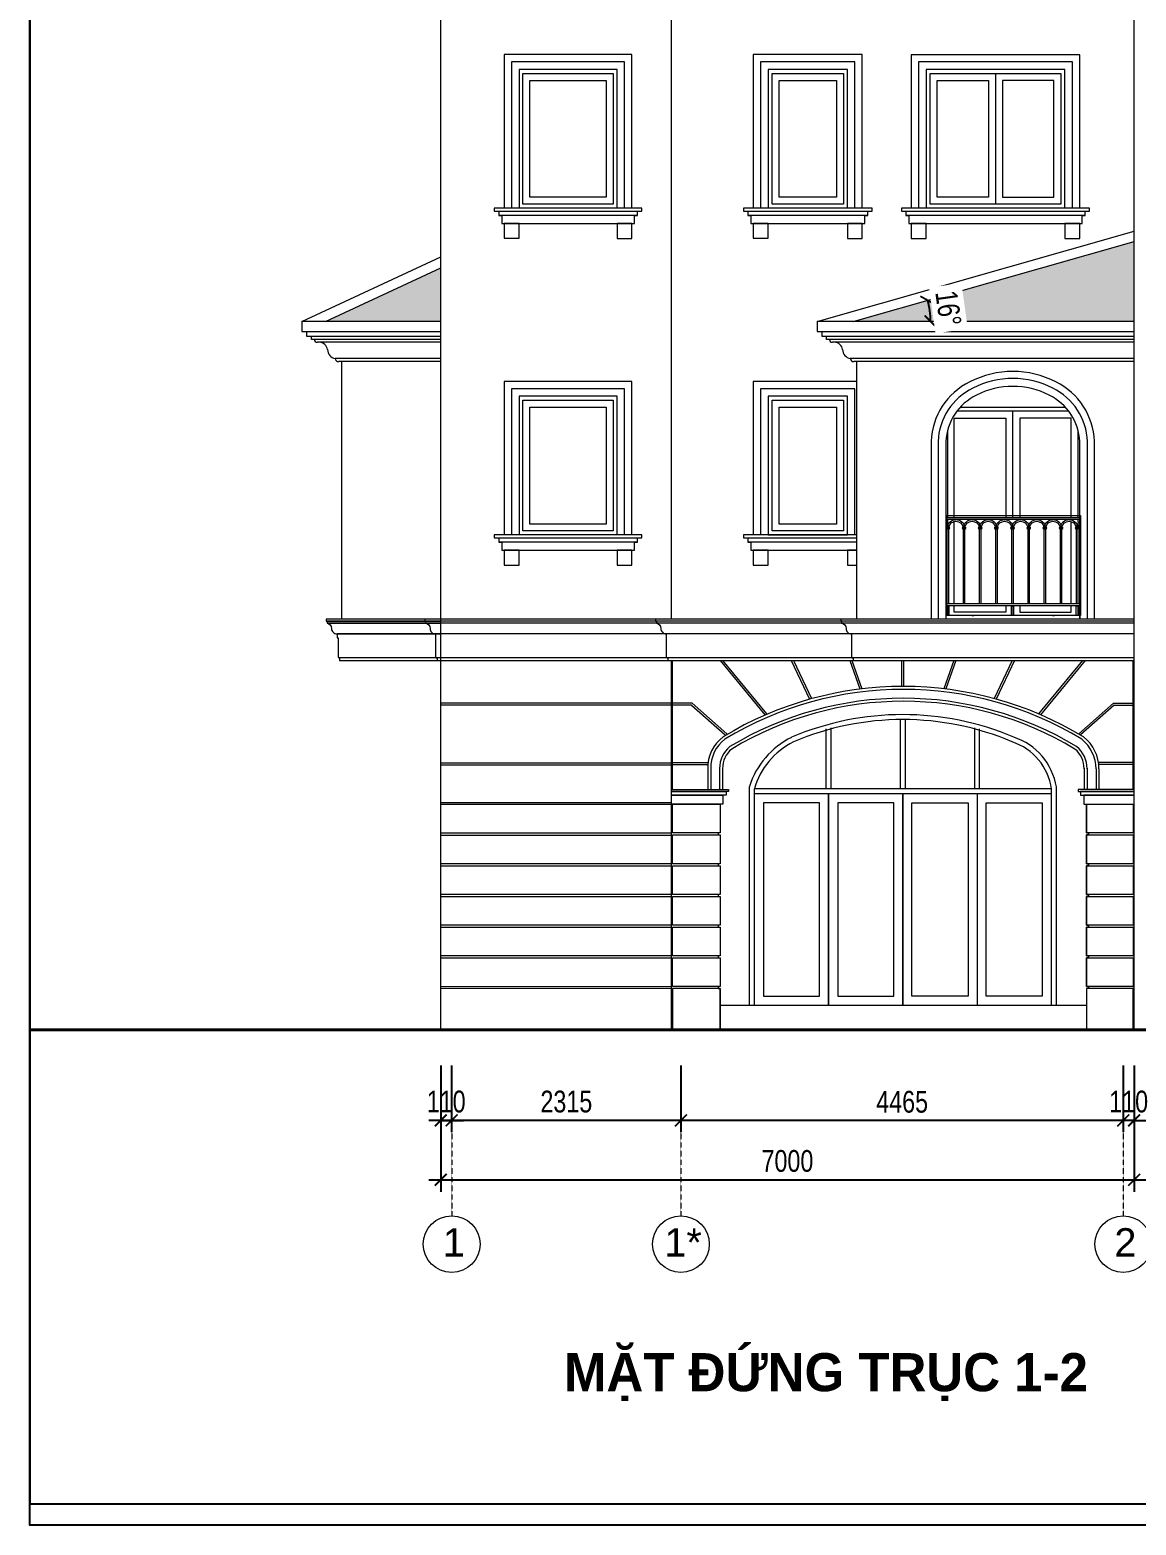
# Model space of a CAD drawing. Header units: millimetres. Extents: x -127141 to 682685, y -1234500 to 49778.
# Drawn here: x 435697 to 446865, y -25000 to -9900 of the extents above; entities that cross this region are included whole.
import ezdxf
from ezdxf.enums import TextEntityAlignment as Align
from ezdxf.xclip import XClip

# ---------------------------------------------------------------- set-up
doc = ezdxf.new("R2010")
doc.units = ezdxf.units.MM
doc.header["$MEASUREMENT"] = 0
doc.linetypes.add('CENTER', pattern=[3, 1.5, -0.5, 0.5, -0.5])
for name, color, linetype, lineweight in [('-CENTER', 143, 'CENTER', 13), ('-DOOR', 137, 'Continuous', 9), ('-HATCH', 8, 'Continuous', 5), ('-KH', 143, 'Continuous', 13), ('-LINE1', 7, 'Continuous', 18), ('-TEXT', 7, 'Continuous', 15), ('-WALL', 4, 'Continuous', 35), ('A-NET THAY', 125, 'Continuous', 18), ('A-TUONG', 7, 'Continuous', 35)]:
    doc.layers.add(name, color=color, linetype=linetype, lineweight=lineweight)
for name, color, linetype in [('1-NETMANH', 8, 'Continuous'), ('12. NET DIM', 252, 'Continuous'), ('13. NET HATCH', 251, 'Continuous')]:
    doc.layers.add(name, color=color, linetype=linetype)
doc.layers.add('LUOI GIONG', color=160, linetype='Continuous', plot=False)
doc.styles.add('1', font='arial.ttf')
doc.styles.add('AVANH', font='', dxfattribs={"width": 0.8})
doc.styles.add('SVN_AVO', font='')
doc.styles.get('AVANH').set_extended_font_data('.VnAvantH')
doc.styles.get('SVN_AVO').set_extended_font_data('SVN-Avo', bold=True)
doc.dimstyles.new('C_100A3', dxfattribs={"dimscale": 100, "dimtxt": 2.2, "dimasz": 1.2, "dimexe": 1.2, "dimexo": 0, "dimgap": 0.75, "dimtad": 1, "dimdec": 0, "dimzin": 0, "dimdsep": 46, "dimtxsty": 'AVANH', "dimblk": 'ARCHTICK', "dimcen": 0, "dimdle": 1.2, "dimclrd": 256, "dimclre": 256, "dimclrt": 7, "dimadec": 0, "dimazin": 0, "dimtfac": 0.0001, "dimtdec": 0, "dimtix": 1, "dimtmove": 2, "dimatfit": 3, "dimfxl": 1.8, "dimtolj": 1, "dimtzin": 0, "dimarcsym": 0})

# ---------------------------------------------------------------- blocks, each defined once
blk = doc.blocks.new('lancan')
for p, q in [((-1, 989), (6547, 989)), ((-1, 969), (6547, 969)), ((1957, 889), (1949, 884)), ((1949, 884), (1949, 882)), ((1958, 884), (1949, 884)), ((1949, 882), (1957, 877)), ((1958, 882), (1949, 882)), ((1954, 893), (1954, 891)), ((1954, 893), (1958, 893)), ((1954, 891), (1957, 891)), ((1954, 875), (1954, 873)), ((1954, 875), (1957, 875)), ((1954, 873), (1958, 873)), ((1957, 891), (1957, 889)), ((1957, 891), (1958, 891)), ((1957, 889), (1979, 889)), ((1957, 877), (1957, 875)), ((1957, 877), (1979, 877)), ((1957, 875), (1958, 875)), ((1958, 893), (1978, 893)), ((1978, 891), (1958, 891)), ((1958, 882), (1958, 884)), ((1958, 884), (1978, 884)), ((1958, 882), (1978, 882)), ((1978, 875), (1958, 875)), ((1958, 120), (1958, 873)), ((1958, 873), (1978, 873)), ((1978, 893), (1982, 893)), ((1978, 891), (1979, 891)), ((1978, 884), (1978, 882)), ((1978, 884), (1987, 884)), ((1978, 882), (1987, 882)), ((1978, 875), (1979, 875)), ((1978, 873), (1978, 120)), ((1978, 873), (1982, 873)), ((1979, 889), (1979, 891)), ((1979, 891), (1982, 891)), ((1987, 884), (1979, 889)), ((1979, 877), (1987, 882)), ((1979, 875), (1979, 877)), ((1979, 875), (1982, 875)), ((1982, 891), (1982, 893)), ((1982, 873), (1982, 875)), ((1987, 882), (1987, 884)), ((2120, 889), (2112, 884)), ((2112, 884), (2112, 882)), ((2122, 884), (2112, 884)), ((2112, 882), (2120, 877)), ((2122, 882), (2112, 882)), ((2118, 893), (2118, 891)), ((2118, 893), (2122, 893)), ((2118, 891), (2120, 891)), ((2118, 875), (2118, 873)), ((2118, 875), (2120, 875)), ((2118, 873), (2122, 873)), ((2120, 891), (2120, 889)), ((2120, 891), (2122, 891)), ((2120, 889), (2142, 889)), ((2120, 877), (2120, 875)), ((2120, 877), (2142, 877)), ((2120, 875), (2122, 875)), ((2122, 893), (2141, 893)), ((2141, 891), (2122, 891)), ((2122, 882), (2122, 884)), ((2122, 884), (2141, 884)), ((2122, 882), (2141, 882)), ((2141, 875), (2122, 875)), ((2122, 120), (2122, 873)), ((2122, 873), (2141, 873)), ((2141, 893), (2145, 893)), ((2141, 891), (2142, 891)), ((2141, 884), (2141, 882)), ((2141, 884), (2151, 884)), ((2141, 882), (2151, 882)), ((2141, 875), (2142, 875)), ((2141, 873), (2141, 120)), ((2141, 873), (2145, 873)), ((2142, 889), (2142, 891)), ((2142, 891), (2145, 891)), ((2151, 884), (2142, 889)), ((2142, 877), (2151, 882)), ((2142, 875), (2142, 877)), ((2142, 875), (2145, 875)), ((2145, 891), (2145, 893)), ((2145, 873), (2145, 875)), ((2151, 882), (2151, 884)), ((2283, 889), (2275, 884)), ((2275, 884), (2275, 882)), ((2285, 884), (2275, 884)), ((2275, 882), (2283, 877)), ((2285, 882), (2275, 882)), ((2281, 893), (2281, 891)), ((2281, 893), (2285, 893)), ((2281, 891), (2283, 891)), ((2281, 875), (2281, 873)), ((2281, 875), (2283, 875)), ((2281, 873), (2285, 873)), ((2283, 891), (2283, 889)), ((2283, 891), (2285, 891)), ((2283, 889), (2306, 889)), ((2283, 877), (2283, 875)), ((2283, 877), (2306, 877)), ((2283, 875), (2285, 875)), ((2285, 893), (2304, 893)), ((2304, 891), (2285, 891)), ((2285, 882), (2285, 884)), ((2285, 884), (2304, 884)), ((2285, 882), (2304, 882)), ((2304, 875), (2285, 875)), ((2285, 120), (2285, 873)), ((2285, 873), (2304, 873)), ((2304, 893), (2308, 893)), ((2304, 891), (2306, 891)), ((2304, 884), (2304, 882)), ((2304, 884), (2314, 884)), ((2304, 882), (2314, 882)), ((2304, 875), (2306, 875)), ((2304, 873), (2304, 120)), ((2304, 873), (2308, 873)), ((2306, 889), (2306, 891)), ((2306, 891), (2308, 891)), ((2314, 884), (2306, 889)), ((2306, 877), (2314, 882)), ((2306, 875), (2306, 877)), ((2306, 875), (2308, 875)), ((2308, 891), (2308, 893)), ((2308, 873), (2308, 875)), ((2314, 882), (2314, 884)), ((2446, 889), (2438, 884)), ((2438, 884), (2438, 882)), ((2448, 884), (2438, 884)), ((2438, 882), (2446, 877)), ((2448, 882), (2438, 882)), ((2444, 893), (2444, 891)), ((2444, 893), (2448, 893)), ((2444, 891), (2446, 891)), ((2444, 875), (2444, 873)), ((2444, 875), (2446, 875)), ((2444, 873), (2448, 873)), ((2446, 891), (2446, 889)), ((2446, 891), (2448, 891)), ((2446, 889), (2469, 889)), ((2446, 877), (2446, 875)), ((2446, 877), (2469, 877)), ((2446, 875), (2448, 875)), ((2448, 893), (2467, 893)), ((2467, 891), (2448, 891)), ((2448, 882), (2448, 884)), ((2448, 884), (2467, 884)), ((2448, 882), (2467, 882)), ((2467, 875), (2448, 875)), ((2448, 120), (2448, 873)), ((2448, 873), (2467, 873)), ((2467, 893), (2471, 893)), ((2467, 891), (2469, 891)), ((2467, 884), (2467, 882)), ((2467, 884), (2477, 884)), ((2467, 882), (2477, 882)), ((2467, 875), (2469, 875)), ((2467, 873), (2467, 120)), ((2467, 873), (2471, 873)), ((2469, 889), (2469, 891)), ((2469, 891), (2471, 891)), ((2477, 884), (2469, 889)), ((2469, 877), (2477, 882)), ((2469, 875), (2469, 877)), ((2469, 875), (2471, 875)), ((2471, 891), (2471, 893)), ((2471, 873), (2471, 875)), ((2477, 882), (2477, 884)), ((2610, 889), (2601, 884)), ((2601, 884), (2601, 882)), ((2611, 884), (2601, 884)), ((2601, 882), (2610, 877)), ((2611, 882), (2601, 882)), ((2607, 893), (2607, 891)), ((2607, 893), (2611, 893)), ((2607, 891), (2610, 891)), ((2607, 875), (2607, 873)), ((2607, 875), (2610, 875)), ((2607, 873), (2611, 873)), ((2610, 891), (2610, 889)), ((2610, 891), (2611, 891)), ((2610, 889), (2632, 889)), ((2610, 877), (2610, 875)), ((2610, 877), (2632, 877)), ((2610, 875), (2611, 875)), ((2611, 893), (2630, 893)), ((2630, 891), (2611, 891)), ((2611, 882), (2611, 884)), ((2611, 884), (2630, 884)), ((2611, 882), (2630, 882)), ((2630, 875), (2611, 875)), ((2611, 120), (2611, 873)), ((2611, 873), (2630, 873)), ((2630, 893), (2634, 893)), ((2630, 891), (2632, 891)), ((2630, 884), (2630, 882)), ((2630, 884), (2640, 884)), ((2630, 882), (2640, 882)), ((2630, 875), (2632, 875)), ((2630, 873), (2630, 120)), ((2630, 873), (2634, 873)), ((2632, 889), (2632, 891)), ((2632, 891), (2634, 891)), ((2640, 884), (2632, 889)), ((2632, 877), (2640, 882)), ((2632, 875), (2632, 877)), ((2632, 875), (2634, 875)), ((2634, 891), (2634, 893)), ((2634, 873), (2634, 875)), ((2640, 882), (2640, 884)), ((2773, 889), (2765, 884)), ((2765, 884), (2765, 882)), ((2774, 884), (2765, 884)), ((2765, 882), (2773, 877)), ((2774, 882), (2765, 882)), ((2770, 893), (2770, 891)), ((2770, 893), (2774, 893)), ((2770, 891), (2773, 891)), ((2770, 875), (2770, 873)), ((2770, 875), (2773, 875)), ((2770, 873), (2774, 873)), ((2773, 891), (2773, 889)), ((2773, 891), (2774, 891)), ((2773, 889), (2795, 889)), ((2773, 877), (2773, 875)), ((2773, 877), (2795, 877)), ((2773, 875), (2774, 875)), ((2774, 893), (2794, 893)), ((2794, 891), (2774, 891)), ((2774, 882), (2774, 884)), ((2774, 884), (2794, 884)), ((2774, 882), (2794, 882)), ((2794, 875), (2774, 875)), ((2774, 120), (2774, 873)), ((2774, 873), (2794, 873)), ((2794, 893), (2798, 893)), ((2794, 891), (2795, 891)), ((2794, 884), (2794, 882)), ((2794, 884), (2803, 884)), ((2794, 882), (2803, 882)), ((2794, 875), (2795, 875)), ((2794, 873), (2794, 120)), ((2794, 873), (2798, 873)), ((2795, 889), (2795, 891)), ((2795, 891), (2798, 891)), ((2803, 884), (2795, 889)), ((2795, 877), (2803, 882)), ((2795, 875), (2795, 877)), ((2795, 875), (2798, 875)), ((2798, 891), (2798, 893)), ((2798, 873), (2798, 875)), ((2803, 882), (2803, 884)), ((2936, 889), (2928, 884)), ((2928, 884), (2928, 882)), ((2938, 884), (2928, 884)), ((2928, 882), (2936, 877)), ((2938, 882), (2928, 882)), ((2934, 893), (2934, 891)), ((2934, 893), (2938, 893)), ((2934, 891), (2936, 891)), ((2934, 875), (2934, 873)), ((2934, 875), (2936, 875)), ((2934, 873), (2938, 873)), ((2936, 891), (2936, 889)), ((2936, 891), (2938, 891)), ((2936, 889), (2958, 889)), ((2936, 877), (2936, 875)), ((2936, 877), (2958, 877)), ((2936, 875), (2938, 875)), ((2938, 893), (2957, 893)), ((2957, 891), (2938, 891)), ((2938, 882), (2938, 884)), ((2938, 884), (2957, 884)), ((2938, 882), (2957, 882)), ((2957, 875), (2938, 875)), ((2938, 120), (2938, 873)), ((2938, 873), (2957, 873)), ((2957, 893), (2961, 893)), ((2957, 891), (2958, 891)), ((2957, 884), (2957, 882)), ((2957, 884), (2967, 884)), ((2957, 882), (2967, 882)), ((2957, 875), (2958, 875)), ((2957, 873), (2957, 120)), ((2957, 873), (2961, 873)), ((2958, 889), (2958, 891)), ((2958, 891), (2961, 891)), ((2967, 884), (2958, 889)), ((2958, 877), (2967, 882)), ((2958, 875), (2958, 877)), ((2958, 875), (2961, 875)), ((2961, 891), (2961, 893)), ((2961, 873), (2961, 875)), ((2967, 882), (2967, 884)), ((3099, 889), (3091, 884)), ((3091, 884), (3091, 882)), ((3101, 884), (3091, 884)), ((3091, 882), (3099, 877)), ((3101, 882), (3091, 882)), ((3097, 893), (3097, 891)), ((3097, 893), (3101, 893)), ((3097, 891), (3099, 891)), ((3097, 875), (3097, 873)), ((3097, 875), (3099, 875)), ((3097, 873), (3101, 873)), ((3099, 891), (3099, 889)), ((3099, 891), (3101, 891)), ((3099, 889), (3122, 889)), ((3099, 877), (3099, 875)), ((3099, 877), (3122, 877)), ((3099, 875), (3101, 875)), ((3101, 893), (3120, 893)), ((3120, 891), (3101, 891)), ((3101, 882), (3101, 884)), ((3101, 884), (3120, 884)), ((3101, 882), (3120, 882)), ((3120, 875), (3101, 875)), ((3101, 120), (3101, 873)), ((3101, 873), (3120, 873)), ((3120, 893), (3124, 893)), ((3120, 891), (3122, 891)), ((3120, 884), (3120, 882)), ((3120, 884), (3130, 884)), ((3120, 882), (3130, 882)), ((3120, 875), (3122, 875)), ((3120, 873), (3120, 120)), ((3120, 873), (3124, 873)), ((3122, 889), (3122, 891)), ((3122, 891), (3124, 891)), ((3130, 884), (3122, 889)), ((3122, 877), (3130, 882)), ((3122, 875), (3122, 877)), ((3122, 875), (3124, 875)), ((3124, 891), (3124, 893)), ((3124, 873), (3124, 875)), ((3130, 882), (3130, 884)), ((3262, 889), (3254, 884)), ((3254, 884), (3254, 882)), ((3264, 884), (3254, 884)), ((3254, 882), (3262, 877)), ((3264, 882), (3254, 882)), ((3260, 893), (3260, 891)), ((3260, 893), (3264, 893)), ((3260, 891), (3262, 891)), ((3260, 875), (3260, 873)), ((3260, 875), (3262, 875)), ((3260, 873), (3264, 873)), ((3262, 891), (3262, 889)), ((3262, 891), (3264, 891)), ((3262, 889), (3285, 889)), ((3262, 877), (3262, 875)), ((3262, 877), (3285, 877)), ((3262, 875), (3264, 875)), ((3264, 893), (3283, 893)), ((3283, 891), (3264, 891)), ((3264, 882), (3264, 884)), ((3264, 884), (3283, 884)), ((3264, 882), (3283, 882)), ((3283, 875), (3264, 875)), ((3264, 120), (3264, 873)), ((3264, 873), (3283, 873)), ((3283, 893), (3287, 893)), ((3283, 891), (3285, 891)), ((3283, 884), (3283, 882)), ((3283, 884), (3293, 884)), ((3283, 882), (3293, 882)), ((3283, 875), (3285, 875)), ((3283, 873), (3283, 120)), ((3283, 873), (3287, 873)), ((-1, 120), (6547, 120)), ((-1, 100), (6547, 100)), ((-1, 0), (6547, 0))]:
    blk.add_line(p, q)
for points in [[(1978, 100), (1958, 100), (1958, 0), (1978, 0)], [(2630, 100), (2611, 100), (2611, 0), (2630, 0)], [(3283, 100), (3264, 100), (3264, 0), (3283, 0)]]:
    blk.add_lwpolyline(points, close=True)
for centre, radius, start, end in [((1886, 880), 89.2, 8.5304, 171.4696), ((1886, 880), 73.2, 10.4137, 169.5863), ((2050, 880), 89.2, 8.5304, 171.4696), ((2050, 880), 73.2, 10.4137, 169.5863), ((2213, 880), 89.2, 8.5304, 171.4696), ((2213, 880), 73.2, 10.4137, 169.5863), ((2376, 880), 89.2, 8.5304, 171.4696), ((2376, 880), 73.2, 10.4137, 169.5863), ((2539, 880), 89.2, 8.5304, 171.4696), ((2539, 880), 73.2, 10.4137, 169.5863), ((2702, 880), 89.2, 8.5304, 171.4696), ((2702, 880), 73.2, 10.4137, 169.5863), ((2866, 880), 89.2, 8.5304, 171.4696), ((2866, 880), 73.2, 10.4137, 169.5863), ((3029, 880), 89.2, 8.5304, 171.4696), ((3029, 880), 73.2, 10.4137, 169.5863), ((3192, 880), 89.2, 8.5304, 171.4696), ((3192, 880), 73.2, 10.4137, 169.5863), ((3355, 880), 89.2, 8.5304, 171.4696), ((3355, 880), 73.2, 10.4137, 169.5863)]:
    blk.add_arc(centre, radius, start, end)
blk = doc.blocks.new('A$Cf9c836d7')
at = {"layer": '-DOOR'}
for p, q in [((0, 2208), (0, 0)), ((50, 2185), (50, 0)), ((3050, 0), (3050, 2185)), ((3100, 0), (3100, 2204)), ((0, 0), (3100, 0)), ((50, 0), (3050, 0))]:
    blk.add_line(p, q, dxfattribs=at)
for points in [[(1525, 2185), (1525, 2884)], [(1575, 2185), (1575, 2884)], [(775, 2185), (775, 2790)], [(825, 2185), (825, 2800)], [(2275, 2185), (2275, 2800)], [(2325, 2185), (2325, 2790)], [(3050, 2185), (50, 2185)], [(3050, 2135), (50, 2135)], [(800, 2135), (800, 0)], [(1550, 2135), (1550, 0)], [(2300, 2135), (2300, 0)]]:
    blk.add_lwpolyline(points, dxfattribs=at)
for points in [[(800, 2135), (50, 2135), (50, 0), (800, 0)], [(1550, 2135), (800, 2135), (800, 0), (1550, 0)], [(708, 2043), (142, 2043), (142, 92), (708, 92)], [(1458, 2043), (892, 2043), (892, 92), (1458, 92)], [(1642, 2043), (2208, 2043), (2208, 92), (1642, 92)], [(2392, 2043), (2958, 2043), (2958, 92), (2392, 92)]]:
    blk.add_lwpolyline(points, close=True, dxfattribs=at)
for centre, radius, start, end in [((1550, 61), 2874, 67.046, 113.0163), ((1550, 61), 2824, 66.9773, 113.0227), ((804, 1951), 844, 116.6048, 162.2648), ((787, 1973), 766, 116.4207, 163.9972), ((2476, 2108), 579, 7.5481, 72.0341), ((2471, 2102), 637, 9.2422, 71.7872)]:
    blk.add_arc(centre, radius, start, end, dxfattribs=at)
blk = doc.blocks.new('_ArchTick')
at = {"color": 0, "linetype": 'ByBlock', "const_width": 0.15}
blk.add_lwpolyline([(-0.5, -0.5), (0.5, 0.5)], dxfattribs=at)
blk = doc.blocks.new('*D206')
at = {"layer": '12. NET DIM', "lineweight": -2, "transparency": 16777216}
for p, q in [((442270, -20357), (442270, -21033)), ((446735, -20357), (446735, -21033)), ((446855, -20913), (442150, -20913))]:
    blk.add_line(p, q, dxfattribs=at)
at = {"layer": 'Defpoints', "color": 0, "transparency": 16777216}
for p in [(442270, -20357), (446735, -20357), (442270, -20913)]:
    blk.add_point(p, dxfattribs=at)
at = {"layer": '12. NET DIM', "lineweight": -2, "transparency": 16777216, "xscale": 119.9999999999999, "yscale": 119.9999999999999, "zscale": 119.9999999999999, "rotation": 180}
blk.add_blockref('_ArchTick', (442270, -20913), dxfattribs=at)
at = {"layer": '12. NET DIM', "lineweight": -2, "transparency": 16777216, "xscale": 119.9999999999999, "yscale": 119.9999999999999, "zscale": 119.9999999999999}
blk.add_blockref('_ArchTick', (446735, -20913), dxfattribs=at)
at = {"layer": '12. NET DIM', "color": 7, "transparency": 16777216, "insert": (444503, -20726), "char_height": 220, "attachment_point": 5, "style": 'AVANH'}
blk.add_mtext('\\A1;4465', dxfattribs=at)
blk = doc.blocks.new('*D207')
at = {"layer": '12. NET DIM', "lineweight": -2, "transparency": 16777216}
for p, q in [((439955, -20357), (439955, -21033)), ((442270, -20357), (442270, -21033)), ((442390, -20913), (439835, -20913))]:
    blk.add_line(p, q, dxfattribs=at)
at = {"layer": 'Defpoints', "color": 0, "transparency": 16777216}
for p in [(439955, -20357), (442270, -20357), (439955, -20913)]:
    blk.add_point(p, dxfattribs=at)
at = {"layer": '12. NET DIM', "lineweight": -2, "transparency": 16777216, "xscale": 119.9999999999999, "yscale": 119.9999999999999, "zscale": 119.9999999999999, "rotation": 180}
blk.add_blockref('_ArchTick', (439955, -20913), dxfattribs=at)
at = {"layer": '12. NET DIM', "lineweight": -2, "transparency": 16777216, "xscale": 119.9999999999999, "yscale": 119.9999999999999, "zscale": 119.9999999999999}
blk.add_blockref('_ArchTick', (442270, -20913), dxfattribs=at)
at = {"layer": '12. NET DIM', "color": 7, "transparency": 16777216, "insert": (441113, -20724), "char_height": 220, "attachment_point": 5, "style": 'AVANH'}
blk.add_mtext('\\A1;2315', dxfattribs=at)
blk = doc.blocks.new('*D208')
at = {"layer": '12. NET DIM', "lineweight": -2, "transparency": 16777216}
for p, q in [((439845, -20357), (439845, -21633)), ((446845, -20357), (446845, -21633)), ((439725, -21513), (446965, -21513))]:
    blk.add_line(p, q, dxfattribs=at)
at = {"layer": 'Defpoints', "color": 0, "transparency": 16777216}
for p in [(439845, -20357), (446845, -20357), (446845, -21513)]:
    blk.add_point(p, dxfattribs=at)
at = {"layer": '12. NET DIM', "lineweight": -2, "transparency": 16777216, "xscale": 119.9999999999999, "yscale": 119.9999999999999, "zscale": 119.9999999999999, "rotation": 180}
blk.add_blockref('_ArchTick', (439845, -21513), dxfattribs=at)
at = {"layer": '12. NET DIM', "lineweight": -2, "transparency": 16777216, "xscale": 119.9999999999999, "yscale": 119.9999999999999, "zscale": 119.9999999999999}
blk.add_blockref('_ArchTick', (446845, -21513), dxfattribs=at)
at = {"layer": '12. NET DIM', "color": 7, "transparency": 16777216, "insert": (443345, -21324), "char_height": 220, "attachment_point": 5, "style": 'AVANH'}
blk.add_mtext('\\A1;7000', dxfattribs=at)
blk = doc.blocks.new('*D137')
at = {"layer": '-WALL', "lineweight": -2, "transparency": 16777216}
blk.add_arc((444010, -12845), 781, 360, 15.887, dxfattribs=at)
at = {"layer": 'Defpoints', "color": 0, "transparency": 16777216}
for p in [(446845, -12038), (443644, -12845), (444010, -12845), (446845, -12845)]:
    blk.add_point(p, dxfattribs=at)
at = {"layer": '-WALL', "lineweight": -2, "transparency": 16777216, "xscale": 119.9999999999999, "yscale": 119.9999999999999, "zscale": 119.9999999999999}
for p, rotation in [((444761, -12631), 105.8869850957824), ((444791, -12845), 269.9999999999999)]:
    blk.add_blockref('_ArchTick', p, dxfattribs=dict(at, rotation=rotation))
at = {"layer": '-WALL', "color": 7, "transparency": 16777216, "insert": (444969, -12711), "char_height": 220, "attachment_point": 5, "rotation": 277.9435, "style": 'AVANH', "bg_fill": 3, "box_fill_scale": 1.25, "bg_fill_color": 256, "bg_fill_true_color": 13158600, "bg_fill_transparency": 0}
blk.add_mtext('\\A1;16°', dxfattribs=at)
at = {"layer": 'Defpoints', "color": 0, "transparency": 16777216}
blk.add_point((444788, -12773), dxfattribs=at)
blk = doc.blocks.new('BB')
at = {"layer": 'A-NET THAY', "color": 2, "true_color": 0xf1eb1f}
blk.add_lwpolyline([(0, 33264), (47040, 33264), (47040, 0), (0, 0)], close=True, dxfattribs=at)
blk = doc.blocks.new('*D451')
at = {"layer": '12. NET DIM', "lineweight": -2, "transparency": 16777216}
for p, q in [((439845, -20357), (439845, -21033)), ((439955, -20357), (439955, -21033)), ((439845, -20913), (439725, -20913)), ((439845, -20913), (439955, -20913)), ((439955, -20913), (440075, -20913))]:
    blk.add_line(p, q, dxfattribs=at)
at = {"layer": 'Defpoints', "color": 0, "transparency": 16777216}
for p in [(439845, -20357), (439955, -20357), (439955, -20913)]:
    blk.add_point(p, dxfattribs=at)
at = {"layer": '12. NET DIM', "lineweight": -2, "transparency": 16777216, "xscale": 119.9999999999999, "yscale": 119.9999999999999, "zscale": 119.9999999999999}
blk.add_blockref('_ArchTick', (439845, -20913), dxfattribs=at)
at = {"layer": '12. NET DIM', "lineweight": -2, "transparency": 16777216, "xscale": 119.9999999999999, "yscale": 119.9999999999999, "zscale": 119.9999999999999, "rotation": 180}
blk.add_blockref('_ArchTick', (439955, -20913), dxfattribs=at)
at = {"layer": '12. NET DIM', "color": 7, "transparency": 16777216, "insert": (439900, -20724), "char_height": 220, "attachment_point": 5, "style": 'AVANH'}
blk.add_mtext('\\A1;110', dxfattribs=at)
blk = doc.blocks.new('*D454')
at = {"layer": '12. NET DIM', "lineweight": -2, "transparency": 16777216}
for p, q in [((446735, -20357), (446735, -21033)), ((446845, -20357), (446845, -21033)), ((446735, -20913), (446615, -20913)), ((446845, -20913), (446735, -20913)), ((446845, -20913), (446965, -20913))]:
    blk.add_line(p, q, dxfattribs=at)
at = {"layer": 'Defpoints', "color": 0, "transparency": 16777216}
for p in [(446735, -20357), (446845, -20357), (446735, -20913)]:
    blk.add_point(p, dxfattribs=at)
at = {"layer": '12. NET DIM', "lineweight": -2, "transparency": 16777216, "xscale": 119.9999999999999, "yscale": 119.9999999999999, "zscale": 119.9999999999999}
blk.add_blockref('_ArchTick', (446735, -20913), dxfattribs=at)
at = {"layer": '12. NET DIM', "lineweight": -2, "transparency": 16777216, "xscale": 119.9999999999999, "yscale": 119.9999999999999, "zscale": 119.9999999999999, "rotation": 180}
blk.add_blockref('_ArchTick', (446845, -20913), dxfattribs=at)
at = {"layer": '12. NET DIM', "color": 7, "transparency": 16777216, "insert": (446790, -20724), "char_height": 220, "attachment_point": 5, "style": 'AVANH'}
blk.add_mtext('\\A1;110', dxfattribs=at)

msp = doc.modelspace()

# ---------------------------------------------------------------- hatches: boundary and pattern name
at = {"layer": '13. NET HATCH'}
h = msp.add_hatch(dxfattribs=at)
h.set_pattern_fill('MAIGO-12', color=256, scale=300)
h.set_pattern_definition([(0, (157173.14, 282494.6), (75, 150), [120, -30, 120, -30]), (90, (157158.14, 282509.605), (-75, 150), [135, -165]), (45, (157143.14, 282494.605), (75, 150), [21.213203, -403.050865]), (135, (157173.14, 282494.605), (-75, 150), [21.213203, -403.050865])])
h.paths.add_polyline_path([(438680.9, -12845), (439845.3, -12845), (439845.3, -12302)])
h.paths.add_polyline_path([(444009.6, -12845), (446845.3, -12845), (446845.3, -12037.9)])

# ---------------------------------------------------------------- linework, layer by layer
at = {"layer": '-CENTER', "ltscale": 0.1}
for p, q in [((439955.3, -20798.4), (439955.3, -21876.5)), ((442270, -20798.4), (442270, -21876.5)), ((446735.3, -20798.4), (446735.3, -21876.5))]:
    msp.add_line(p, q, dxfattribs=at)
at = {"layer": '-DOOR', "lineweight": 9}
for p, q in [((441585.3, -10340), (441585.3, -11659.9)), ((443910.3, -10340), (443910.3, -11659.9)), ((445445.3, -10340.1), (445445.3, -11660)), ((441585.3, -13640), (441585.3, -14960)), ((443910.3, -13640), (443910.3, -14960)), ((445090.7, -13710.2), (446150.1, -13710.2)), ((445029.9, -14826.3), (445029.9, -13820.2)), ((445029.9, -13820.2), (445549.4, -13820.2)), ((445619.9, -13750.2), (445057.2, -13750.2)), ((445549.4, -13820.2), (445549.4, -14826.3)), ((446183.5, -13750.2), (445619.9, -13750.2)), ((445619.9, -14826.3), (445619.9, -13750.2)), ((446209.9, -13820.2), (445690.4, -13820.2)), ((445690.4, -13820.2), (445690.4, -14826.3)), ((446209.9, -14826.3), (446209.9, -13820.2)), ((444959.9, -13951.3), (444959.9, -14826.3)), ((446279.9, -14826.3), (446279.9, -13948.5)), ((444959.9, -14846.3), (444959.9, -14888.1)), ((445029.9, -15695.2), (445029.9, -14862.2)), ((446209.9, -14853.3), (446209.9, -14846.3)), ((446209.9, -15695.2), (446209.9, -14871.1)), ((446279.9, -14872.5), (446279.9, -14846.3)), ((446279.9, -15695.2), (446279.9, -14898.5)), ((444959.9, -15715.2), (444959.9, -15815.2)), ((445029.9, -15780.2), (445029.9, -15715.2)), ((445549.4, -15780.2), (445029.9, -15780.2)), ((445549.4, -15715.2), (445549.4, -15780.2)), ((445619.4, -15715.2), (445619.4, -15815.2)), ((445620.4, -15715.2), (445620.4, -15815.2)), ((445690.4, -15715.2), (445690.4, -15780.2)), ((445690.4, -15780.2), (446209.9, -15780.2)), ((446209.9, -15780.2), (446209.9, -15715.2)), ((446279.9, -15815.2), (446279.9, -15715.2))]:
    msp.add_line(p, q, dxfattribs=at)
for points in [[(440675.3, -11659.9), (440675.3, -10340), (441585.3, -10340), (441585.3, -11659.9), (440675.3, -11659.9)], [(440745.3, -11589.9), (440745.3, -10410), (441515.3, -10410), (441515.3, -11589.9), (440745.3, -11589.9)], [(443190.3, -11659.9), (443190.3, -10340), (443910.3, -10340), (443910.3, -11659.9), (443190.3, -11659.9)], [(443260.3, -11589.9), (443260.3, -10410), (443840.3, -10410), (443840.3, -11589.9), (443260.3, -11589.9)], [(444785.3, -11660), (444785.3, -10340.1), (446105.3, -10340.1), (446105.3, -11660), (444785.3, -11660)], [(444855.3, -11590), (444855.3, -10410.1), (445375.3, -10410.1), (445375.3, -11590), (444855.3, -11590)], [(446035.3, -11590), (446035.3, -10410.1), (445515.3, -10410.1), (445515.3, -11590), (446035.3, -11590)], [(440675.3, -14960), (440675.3, -13640), (441585.3, -13640), (441585.3, -14960), (440675.3, -14960)], [(440745.3, -14890), (440745.3, -13710), (441515.3, -13710), (441515.3, -14890), (440745.3, -14890)], [(443190.3, -14960), (443190.3, -13640), (443910.3, -13640), (443910.3, -14960), (443190.3, -14960)], [(443260.3, -14890), (443260.3, -13710), (443840.3, -13710), (443840.3, -14890), (443260.3, -14890)]]:
    msp.add_lwpolyline(points, dxfattribs=at)
at = {"layer": '-HATCH'}
for p, q in [((440385.3, -11729.9), (441875.3, -11729.9)), ((440430.3, -11729.9), (441830.3, -11729.9)), ((441830.3, -11774.9), (440430.3, -11774.9)), ((441800.3, -11774.9), (440460.3, -11774.9)), ((442900.3, -11729.9), (444200.3, -11729.9)), ((442945.3, -11729.9), (444155.3, -11729.9)), ((444155.3, -11774.9), (442945.3, -11774.9)), ((444125.3, -11774.9), (442975.3, -11774.9)), ((444495.3, -11730), (446395.3, -11730)), ((444540.3, -11730), (446350.3, -11730)), ((446350.3, -11775), (444540.3, -11775)), ((446320.3, -11775), (444570.3, -11775)), ((440385.3, -15030), (441875.3, -15030)), ((440430.3, -15030), (441830.3, -15030)), ((441830.3, -15075), (440430.3, -15075)), ((441800.3, -15075), (440460.3, -15075)), ((442900.3, -15030), (444045.3, -15030)), ((442945.3, -15030), (444045.3, -15030)), ((444045.3, -15075), (442945.3, -15075)), ((444045.3, -15075), (442975.3, -15075)), ((438697.8, -15870), (439845.3, -15870)), ((446845.3, -15870.2), (438697.8, -15870.2)), ((438698.7, -15890), (439845.3, -15890)), ((446845.3, -15890.2), (438699.2, -15890.2)), ((438797.8, -16000), (439845.3, -16000)), ((446845.3, -16000.2), (438797.8, -16000.2)), ((446845.3, -16240.2), (438818.8, -16240.2)), ((446845.3, -16240.2), (442183, -16240.2)), ((443118.8, -16816.3), (442667.7, -16270)), ((443137.7, -16808.3), (442692.7, -16270)), ((443383.5, -16270), (443567.7, -16658)), ((443405.2, -16270), (443587.1, -16652.7)), ((443974.4, -16270), (444077.2, -16555.8)), ((443995.4, -16270), (444097.7, -16554.5)), ((445025.2, -16270), (444922.8, -16554.5)), ((445046.2, -16270), (444943.4, -16555.8)), ((445615.4, -16270), (445433.5, -16652.7)), ((445637.1, -16270), (445452.9, -16658)), ((445882.9, -16808.3), (446327.8, -16270)), ((445901.8, -16816.3), (446352.9, -16270)), ((442175.3, -16700.8), (439845.3, -16700.8)), ((442175.3, -16720.8), (439845.3, -16720.8)), ((442384, -16700), (442185.5, -16700)), ((442376.4, -16720), (442185.5, -16720)), ((442376.4, -16720), (442716.6, -17019)), ((442384, -16700), (442733.9, -17007.6)), ((446636.6, -16700), (446286.7, -17007.6)), ((446644.2, -16720), (446304, -17019)), ((446636.6, -16700), (446835.1, -16700)), ((446644.2, -16720), (446835.1, -16720)), ((439845.3, -17300.8), (442175.3, -17300.8)), ((439845.3, -17320.8), (442175.3, -17320.8)), ((442185.5, -17300), (442536.4, -17300)), ((442185.5, -17320), (442533.6, -17320)), ((442195.5, -17300), (442546.4, -17300)), ((442195.5, -17320), (442543.6, -17320)), ((442570.3, -17364.1), (442570.3, -17570)), ((442660.3, -17349.1), (442660.3, -17570)), ((442690.3, -17349.4), (442690.3, -17570)), ((446340.3, -17356.3), (446340.3, -17570)), ((446370.3, -17356.1), (446370.3, -17570)), ((446460.3, -17364.1), (446460.3, -17570)), ((446835.1, -17300), (446484.2, -17300)), ((446835.1, -17320), (446487, -17320)), ((442645.3, -18010.3), (442645.3, -18030.3)), ((446385.3, -18010.3), (446385.3, -18030.3)), ((442645.3, -18320.7), (442645.3, -18340.7)), ((446385.3, -18320.7), (446385.3, -18340.7)), ((442645.3, -18631), (442645.3, -18651)), ((446385.3, -18631), (446385.3, -18651)), ((442645.3, -18941.3), (442645.3, -18961.3)), ((446385.3, -18941.3), (446385.3, -18961.3)), ((442645.3, -19251.7), (442645.3, -19271.7)), ((446385.3, -19251.7), (446385.3, -19271.7)), ((442175.3, -19562.6), (439845.3, -19562.5)), ((442175.3, -19582.6), (439845.3, -19582.5)), ((442645.3, -19562), (442645.3, -19582)), ((446385.3, -19562), (446385.3, -19582))]:
    msp.add_line(p, q, dxfattribs=at)
for points in [[(441701.6, -11699.9), (441701.6, -10223.7), (440559, -10223.7), (440559, -11699.9)], [(444026.6, -11699.9), (444026.6, -10223.7), (443074, -10223.7), (443074, -11699.9)], [(446221.6, -11700), (446221.6, -10223.9), (444669, -10223.9), (444669, -11700)], [(438680.9, -12845), (439845.3, -12302)], [(441701.6, -15000), (441701.6, -13523.7), (440559, -13523.7), (440559, -15000)], [(444026.6, -15000), (444026.6, -13523.7), (443074, -13523.7), (443074, -15000)], [(444500.3, -16530.1), (444500.3, -16270.2)], [(444520.3, -16530.1), (444520.3, -16270.2)], [(446835.3, -17570), (446835.3, -16270.2)], [(439845.3, -17700.8), (442175.3, -17700.8)], [(439845.3, -17720.8), (442175.3, -17720.8)], [(442175.3, -18011.1), (439845.3, -18011.1)], [(439845.3, -18031.1), (442175.3, -18031.1)], [(442175.3, -18321.5), (439845.3, -18321.5)], [(439845.3, -18341.5), (442175.3, -18341.5)], [(442175.3, -18631.8), (439845.3, -18631.8)], [(439845.3, -18651.8), (442175.3, -18651.8)], [(442175.3, -18942.1), (439845.3, -18942.1)], [(439845.3, -18962.1), (442175.3, -18962.1)], [(442175.3, -19252.5), (439845.3, -19252.5)], [(439845.3, -19272.5), (442175.3, -19272.5)]]:
    msp.add_lwpolyline(points, dxfattribs=at)
msp.add_lwpolyline([(446375.4, -15850), (446375.4, -14056.5, 0.2731098), (446023.2, -13517.5, 0.2426797), (445217.7, -13517.5, 0.274788), (444865.4, -14056.4), (444865.4, -15850)], format="xyb", dxfattribs=at)
for points in [[(442665.3, -18010.3), (442185.3, -18010.3), (442185.3, -17720), (442665.3, -17720)], [(446835.3, -18010.3), (446365.3, -18010.3), (446365.3, -17720), (446835.3, -17720)], [(442665.3, -18320.7), (442185.3, -18320.7), (442185.3, -18030.3), (442665.3, -18030.3)], [(446835.3, -18320.7), (446365.3, -18320.7), (446365.3, -18030.3), (446835.3, -18030.3)], [(442665.3, -18631), (442185.3, -18631), (442185.3, -18340.7), (442665.3, -18340.7)], [(446835.3, -18631), (446365.3, -18631), (446365.3, -18340.7), (446835.3, -18340.7)], [(442665.3, -18941.3), (442185.3, -18941.3), (442185.3, -18651), (442665.3, -18651)], [(446835.3, -18941.3), (446365.3, -18941.3), (446365.3, -18651), (446835.3, -18651)], [(442665.3, -19251.7), (442185.3, -19251.7), (442185.3, -18961.3), (442665.3, -18961.3)], [(446835.3, -19251.7), (446365.3, -19251.7), (446365.3, -18961.3), (446835.3, -18961.3)], [(442665.3, -19562), (442185.3, -19562), (442185.3, -19271.7), (442665.3, -19271.7)], [(446835.3, -19562), (446365.3, -19562), (446365.3, -19271.7), (446835.3, -19271.7)], [(442665.3, -19582), (442185.3, -19582), (442185.3, -20000), (442665.3, -20000)], [(446835.3, -19582), (446365.3, -19582), (446365.3, -20000), (446835.3, -20000)]]:
    msp.add_lwpolyline(points, close=True, dxfattribs=at)
for centre, radius, start, end in [((444514.7, -20033.5), 3473.4, 58.75651, 121.23141), ((444514.7, -20033.5), 3383.4, 58.85208, 121.14104), ((444514.7, -20033.5), 3353.4, 58.88817, 121.10684), ((442938.6, -17355.3), 368.4, 127.6125, 181.06941), ((442938.6, -17355.3), 278.4, 128.57978, 181.06941), ((442938.6, -17355.3), 248.4, 129.01783, 181.06941), ((446085.6, -17359.1), 254.7, 359.49055, 50.546), ((446085.6, -17359.1), 284.7, 359.49055, 50.99745), ((446085.6, -17359.1), 374.7, 359.49055, 52.00042)]:
    msp.add_arc(centre, radius, start, end, dxfattribs=at)
at = {"layer": '-KH'}
for centre in [(439955.3, -22162.8), (442270, -22162.8), (446735.3, -22162.8)]:
    msp.add_circle(centre, 286.3, dxfattribs=at)
at = {"layer": '-LINE1'}
for p, q in [((446845.3, -20000), (446845.3, -5300)), ((439845.3, -20000), (439845.3, -9350)), ((442175.3, -15850), (442175.3, -9350)), ((442175.3, -20000), (442175.3, -16270))]:
    msp.add_line(p, q, dxfattribs=at)
at = {"layer": '-LINE1', "lineweight": 20}
for p, q in [((443644.3, -12845), (446845.3, -11934)), ((444009.6, -12845), (446845.3, -12037.9)), ((438444.2, -12845), (438444.2, -12945)), ((438444.2, -12945), (439845.3, -12945)), ((438494.2, -12995), (438494.2, -12945)), ((443644.3, -12845), (443644.3, -12945)), ((443644.3, -12945), (446845.3, -12945)), ((443694.3, -12995), (443694.3, -12945)), ((438539.2, -12995), (438494.2, -12995)), ((438539.2, -13025), (438539.2, -12995)), ((438569.2, -13025), (438539.2, -13025)), ((438619.2, -13055), (438599.2, -13055)), ((443739.3, -12995), (443694.3, -12995)), ((443739.3, -13025), (443739.3, -12995)), ((443769.3, -13025), (443739.3, -13025)), ((443819.3, -13055), (443799.3, -13055)), ((439845.3, -13250), (438815.2, -13250)), ((438845.3, -15849.8), (438845.2, -13250)), ((446845.3, -13250), (444015.3, -13250)), ((444045.3, -15850), (444045.3, -13250)), ((446845.3, -15850), (438688.8, -15850)), ((444970.9, -15815.2), (444945.4, -15815.2)), ((445010.9, -15815.2), (444970.9, -15815.2)), ((445205.6, -15815.2), (445010.9, -15815.2)), ((445205.6, -15815.2), (445225.6, -15815.2)), ((445619.4, -15815.2), (445225.6, -15815.2)), ((445620.4, -15815.2), (445619.4, -15815.2)), ((446020.6, -15815.2), (445620.4, -15815.2)), ((446020.6, -15815.2), (446039.6, -15815.2)), ((446228.9, -15815.2), (446039.6, -15815.2)), ((446268.9, -15815.2), (446228.9, -15815.2)), ((446295.4, -15815.2), (446268.9, -15815.2)), ((446295.4, -15815.2), (446295.4, -15850)), ((446845.5, -16270.2), (442175.5, -16270.2)), ((442185, -17570), (442185, -16270)), ((442540.3, -17362.7), (442540.3, -17570)), ((446490.3, -17362.7), (446490.3, -17570)), ((446490.3, -17362.7), (446490.3, -17570))]:
    msp.add_line(p, q, dxfattribs=at)
for points in [[(441775.3, -11699.9), (441775.3, -10150), (440485.3, -10150), (440485.3, -11699.9)], [(444100.3, -11699.9), (444100.3, -10150), (443000.3, -10150), (443000.3, -11699.9)], [(446295.3, -11700), (446295.3, -10150.1), (444595.3, -10150.1), (444595.3, -11700)], [(441625.3, -11699.9), (441625.3, -10300), (440635.3, -10300), (440635.3, -11699.9)], [(443950.3, -11699.9), (443950.3, -10300), (443150.3, -10300), (443150.3, -11699.9)], [(446145.3, -11700), (446145.3, -10300.1), (444745.3, -10300.1), (444745.3, -11700)], [(441875.3, -11699.9), (440385.3, -11699.9), (440385.3, -11729.9), (440430.3, -11729.9), (440430.3, -11774.9), (440460.3, -11774.9), (440460.3, -11854.9), (441800.3, -11854.9), (441800.3, -11774.9), (441830.3, -11774.9), (441830.3, -11729.9), (441875.3, -11729.9), (441875.3, -11699.9)], [(444200.3, -11699.9), (442900.3, -11699.9), (442900.3, -11729.9), (442945.3, -11729.9), (442945.3, -11774.9), (442975.3, -11774.9), (442975.3, -11854.9), (444125.3, -11854.9), (444125.3, -11774.9), (444155.3, -11774.9), (444155.3, -11729.9), (444200.3, -11729.9), (444200.3, -11699.9)], [(446395.3, -11700), (444495.3, -11700), (444495.3, -11730), (444540.3, -11730), (444540.3, -11775), (444570.3, -11775), (444570.3, -11855), (446320.3, -11855), (446320.3, -11775), (446350.3, -11775), (446350.3, -11730), (446395.3, -11730), (446395.3, -11700)], [(438444.2, -12845), (439845.3, -12191.7)], [(439845.3, -12845), (438444.2, -12845)], [(446845.3, -12845), (443644.3, -12845)], [(441775.3, -15000), (441775.3, -13450), (440485.3, -13450), (440485.3, -15000)], [(444045.3, -13450), (443000.3, -13450), (443000.3, -15000)], [(441625.3, -15000), (441625.3, -13600), (440635.3, -13600), (440635.3, -15000)], [(441875.3, -15000), (440385.3, -15000), (440385.3, -15030), (440430.3, -15030), (440430.3, -15075), (440460.3, -15075), (440460.3, -15155), (441800.3, -15155), (441800.3, -15075), (441830.3, -15075), (441830.3, -15030), (441875.3, -15030), (441875.3, -15000)], [(444045.3, -15000), (442900.3, -15000), (442900.3, -15030), (442945.3, -15030), (442945.3, -15075), (442975.3, -15075), (442975.3, -15155), (444045.3, -15155)], [(444045.3, -15155), (443950.3, -15155), (443950.3, -15306), (444045.3, -15306)], [(442693.3, -17630), (442693.3, -17720), (442665.3, -17720), (442665.3, -18010.3), (442645.3, -18010.3), (442645.3, -18030.3), (442665.3, -18030.3), (442665.3, -18320.7), (442645.3, -18320.7), (442645.3, -18340.7), (442665.3, -18340.7), (442665.3, -18631), (442645.3, -18631), (442645.3, -18651), (442665.3, -18651), (442665.3, -18941.3), (442645.3, -18941.3), (442645.3, -18961.3), (442665.3, -18961.3), (442665.3, -19251.7), (442645.3, -19251.7), (442645.3, -19271.7), (442665.3, -19271.7), (442665.3, -19562), (442645.3, -19562), (442645.3, -19582), (442665.3, -19582), (442665.3, -20000)], [(446337.3, -17630), (446337.3, -17720), (446365.3, -17720), (446365.3, -18010.3), (446385.3, -18010.3), (446385.3, -18030.3), (446365.3, -18030.3), (446365.3, -18320.7), (446385.3, -18320.7), (446385.3, -18340.7), (446365.3, -18340.7), (446365.3, -18631), (446385.3, -18631), (446385.3, -18651), (446365.3, -18651), (446365.3, -18941.3), (446385.3, -18941.3), (446385.3, -18961.3), (446365.3, -18961.3), (446365.3, -19251.7), (446385.3, -19251.7), (446385.3, -19271.7), (446365.3, -19271.7), (446365.3, -19562), (446385.3, -19562), (446385.3, -19582), (446365.3, -19582), (446365.3, -20000)], [(442665.3, -19750), (446365.3, -19750)]]:
    msp.add_lwpolyline(points, dxfattribs=at)
for points in [[(440635.3, -11854.9), (440485.3, -11854.9), (440485.3, -12004.9), (440635.3, -12004.9)], [(441775.3, -11854.9), (441625.3, -11854.9), (441625.3, -12005.9), (441775.3, -12005.9)], [(443150.3, -11854.9), (443000.3, -11854.9), (443000.3, -12004.9), (443150.3, -12004.9)], [(444100.3, -11854.9), (443950.3, -11854.9), (443950.3, -12005.9), (444100.3, -12005.9)], [(444745.3, -11855), (444595.3, -11855), (444595.3, -12005), (444745.3, -12005)], [(446295.3, -11855), (446145.3, -11855), (446145.3, -12006), (446295.3, -12006)], [(443950.3, -15000), (443950.3, -13600), (443150.3, -13600), (443150.3, -15000)], [(440635.3, -15155), (440485.3, -15155), (440485.3, -15305), (440635.3, -15305)], [(441775.3, -15155), (441625.3, -15155), (441625.3, -15306), (441775.3, -15306)], [(443150.3, -15155), (443000.3, -15155), (443000.3, -15305), (443150.3, -15305)], [(442750.3, -17590), (442175.3, -17590), (442175.3, -17570), (442750.3, -17570)], [(442727.5, -17630), (442175.3, -17630), (442175.3, -17590), (442727.5, -17590)], [(442693.3, -17720), (442175.3, -17720), (442175.3, -17630), (442693.3, -17630)], [(446280.3, -17590), (446845.3, -17590), (446845.3, -17570), (446280.3, -17570)], [(446303.1, -17630), (446845.3, -17630), (446845.3, -17590), (446303.1, -17590)], [(446337.3, -17720), (446845.3, -17720), (446845.3, -17630), (446337.3, -17630)]]:
    msp.add_lwpolyline(points, close=True, dxfattribs=at)
for points in [[(446445.4, -15850), (446445.4, -14055, 0.2735175), (446054.7, -13455, 0.2422898), (445186.3, -13455, 0.275111), (444795.4, -14055), (444795.4, -15850)], [(446295.4, -15850), (446295.4, -14058.4, 0.2728317), (445988.2, -13588.9, 0.2428857), (445253.6, -13589, 0.2743619), (444945.4, -14058.2), (444945.4, -15850)], [(439845.3, -15849.9), (438688.8, -15849.9), (438688.8, -15869.8), (438697.8, -15869.8), (438697.8, -15889.8, -0.3522811), (438742.8, -15944, 0.4254581), (438797.8, -15999.8), (438797.8, -16039.7), (438809.1, -16039.7), (438809.1, -16232.3, 0.4123353), (438816.9, -16239.9, -0.4067079), (438824.1, -16247.3), (438824.1, -16270), (446845.3, -16270)], [(439683.3, -15850.2), (439683.3, -15870.2), (439692.3, -15870.2), (439692.3, -15890.2, -0.3522811), (439737.3, -15944.3, 0.4254581), (439792.3, -16000.2), (439792.3, -16232.7)], [(442013.3, -15850.2), (442013.3, -15870.2), (442022.3, -15870.2), (442022.3, -15890.2, -0.3522811), (442067.3, -15944.3, 0.4254581), (442122.3, -16000.2), (442122.3, -16232.7)], [(443883.3, -15850.2), (443883.3, -15870.2), (443892.3, -15870.2), (443892.3, -15890.2, -0.3522811), (443937.3, -15944.3, 0.4254581), (443992.3, -16000.2), (443992.3, -16232.7)], [(439792.3, -16232.7, 0.4021606), (439799.9, -16240.2, -0.4173484), (439807.3, -16247.7), (439807.3, -16270.2)], [(442122.3, -16232.7, 0.4021606), (442129.9, -16240.2, -0.4173484), (442137.3, -16247.7), (442137.3, -16270.2)], [(443992.3, -16232.7, 0.4021606), (443999.9, -16240.2, -0.4173484), (444007.3, -16247.7), (444007.3, -16270.2)], [(443992.6, -16232.7, 0.4021606), (444000.1, -16240.2, -0.4173484), (444007.6, -16247.7), (444007.6, -16270.2)]]:
    msp.add_lwpolyline(points, format="xyb", dxfattribs=at)
for centre, radius, start, end in [((438599.2, -13025), 30, 180, 270), ((438619.6, -13137.5), 82.5, 6.03074, 90.2889), ((438801.1, -13122.8), 99.6, 183.43242, 257.33807), ((443799.3, -13025), 30, 180, 270), ((443819.7, -13137.5), 82.5, 6.03074, 90.2889), ((444001.1, -13122.8), 99.6, 183.43242, 257.33807), ((438816.5, -13211.9), 38.2, 192.30578, 268.05394), ((444016.6, -13211.9), 38.2, 192.30578, 268.05394), ((442938.6, -17355.3), 398.4, 127.36784, 181.06941), ((446085.6, -17359.1), 404.7, 359.49055, 52.25537)]:
    msp.add_arc(centre, radius, start, end, dxfattribs=at)
at = {"layer": '-LINE1'}
msp.add_arc((444514.7, -20033.5), 3503.4, 58.72805, 121.25828, dxfattribs=at)
at = {"layer": '-WALL'}
msp.add_line((467197.5, -20000), (435697.5, -20000), dxfattribs=at)
at = {"layer": '1-NETMANH', "lineweight": 20}
for p, q in [((439845.3, -12995), (438539.2, -12995)), ((439845.3, -13025), (438569.2, -13025)), ((439845.3, -13055), (438620.1, -13055)), ((446845.3, -12995), (443739.3, -12995)), ((446845.3, -13025), (443769.3, -13025)), ((446845.3, -13055), (443820.1, -13055)), ((439845.3, -13220), (438779.2, -13220)), ((446845.3, -13220), (443979.3, -13220))]:
    msp.add_line(p, q, dxfattribs=at)
at = {"layer": 'A-TUONG'}
msp.add_lwpolyline([(435697.5, -20000), (597851, -20000)], dxfattribs=at)
at = {"layer": 'Defpoints'}
msp.add_lwpolyline([(435697.5, -24785.9), (467197.5, -24785.9), (467197.5, -2460.9), (435697.5, -2460.9)], close=True, dxfattribs=at)

# ---------------------------------------------------------------- block references
at = {"layer": '-HATCH'}
ref = msp.add_blockref('lancan', (448238.5, -15815.1), dxfattribs=dict(at, xscale=-1))
XClip(ref).set_block_clipping_path([(1933.1258868859, -0.0358389711), (3283.1880885421, 1010.8253951668)])
msp.add_blockref('A$Cf9c836d7', (442960.3, -19750), dxfattribs=at)

# ---------------------------------------------------------------- texts
at = {"layer": '-TEXT', "color": 2, "style": '1'}
for s, height, p in [('1', 286.3, (439977.1, -22144.7)), ('1*', 286.31, (442291.8, -22144.7)), ('2', 286.3, (446757.1, -22144.7))]:
    msp.add_text(s, height=height, dxfattribs=at).set_placement(p, align=Align.MIDDLE_CENTER)
at = {"layer": '-TEXT', "color": 4, "style": 'SVN_AVO'}
msp.add_text('MẶT ĐỨNG TRỤC 1-2', height=385, dxfattribs=at).set_placement((443733.9, -23648.3), align=Align.CENTER)

# ---------------------------------------------------------------- dimensions: what is measured, and where the dimension line sits
at = {"layer": '12. NET DIM'}
for base, p1, p2, picture, middle in [((439955.3, -20912.9), (439845.3, -20356.8), (439955.3, -20356.8), '*D451', (439900.3, -20724.1)), ((446845.3, -21512.9), (439845.3, -20356.8), (446845.3, -20356.8), '*D208', (443345.3, -21324.1)), ((439955.3, -20912.9), (442270, -20356.8), (439955.3, -20356.8), '*D207', (441112.6, -20724.1)), ((442270, -20912.9), (446735.3, -20356.8), (442270, -20356.8), '*D206', (444502.6, -20725.9))]:
    dim = msp.add_linear_dim(base=base, p1=p1, p2=p2, dimstyle='C_100A3', dxfattribs=at)
    dim.commit()
    dim.dimension.update_dxf_attribs({"geometry": picture, "text_midpoint": middle})
dim = msp.add_linear_dim(base=(446735.3, -20912.9), p1=(446845.3, -20356.8), p2=(446735.3, -20356.8), angle=180, dimstyle='C_100A3', dxfattribs=at)
dim.commit()
dim.dimension.update_dxf_attribs({"geometry": '*D454', "text_midpoint": (446790.3, -20724.1)})

# ---------------------------------------------------------------- next in the draw order: dimensions: what is measured, and where the dimension line sits
at = {"layer": '-WALL', "color": 1}
dim = msp.add_angular_dim_2l(base=(444787.8, -12772.9), line1=((446845.3, -12845), (443644.3, -12845)), line2=((444009.6, -12845), (446845.3, -12037.9)), dimstyle='C_100A3', override={"dimtfill": 1}, dxfattribs=at)
dim.commit()
dim.dimension.update_dxf_attribs({"geometry": '*D137', "text_midpoint": (444968.8, -12711.2)})

# ---------------------------------------------------------------- next in the draw order: linework, layer by layer
at = {"layer": 'LUOI GIONG'}
msp.add_lwpolyline([(435697.5, 0), (485697.5, 0), (485697.5, -25000), (435697.5, -25000)], close=True, dxfattribs=at)

# ---------------------------------------------------------------- next in the draw order: block references
at = {"layer": 'A-NET THAY', "color": 2, "true_color": 0xf1eb1f, "xscale": 0.669642857071377, "yscale": 0.669642857071377, "zscale": 0.669642857071377}
msp.add_blockref('BB', (435697.5, -24785.9), dxfattribs=at)

doc.saveas('drawing.dxf')
